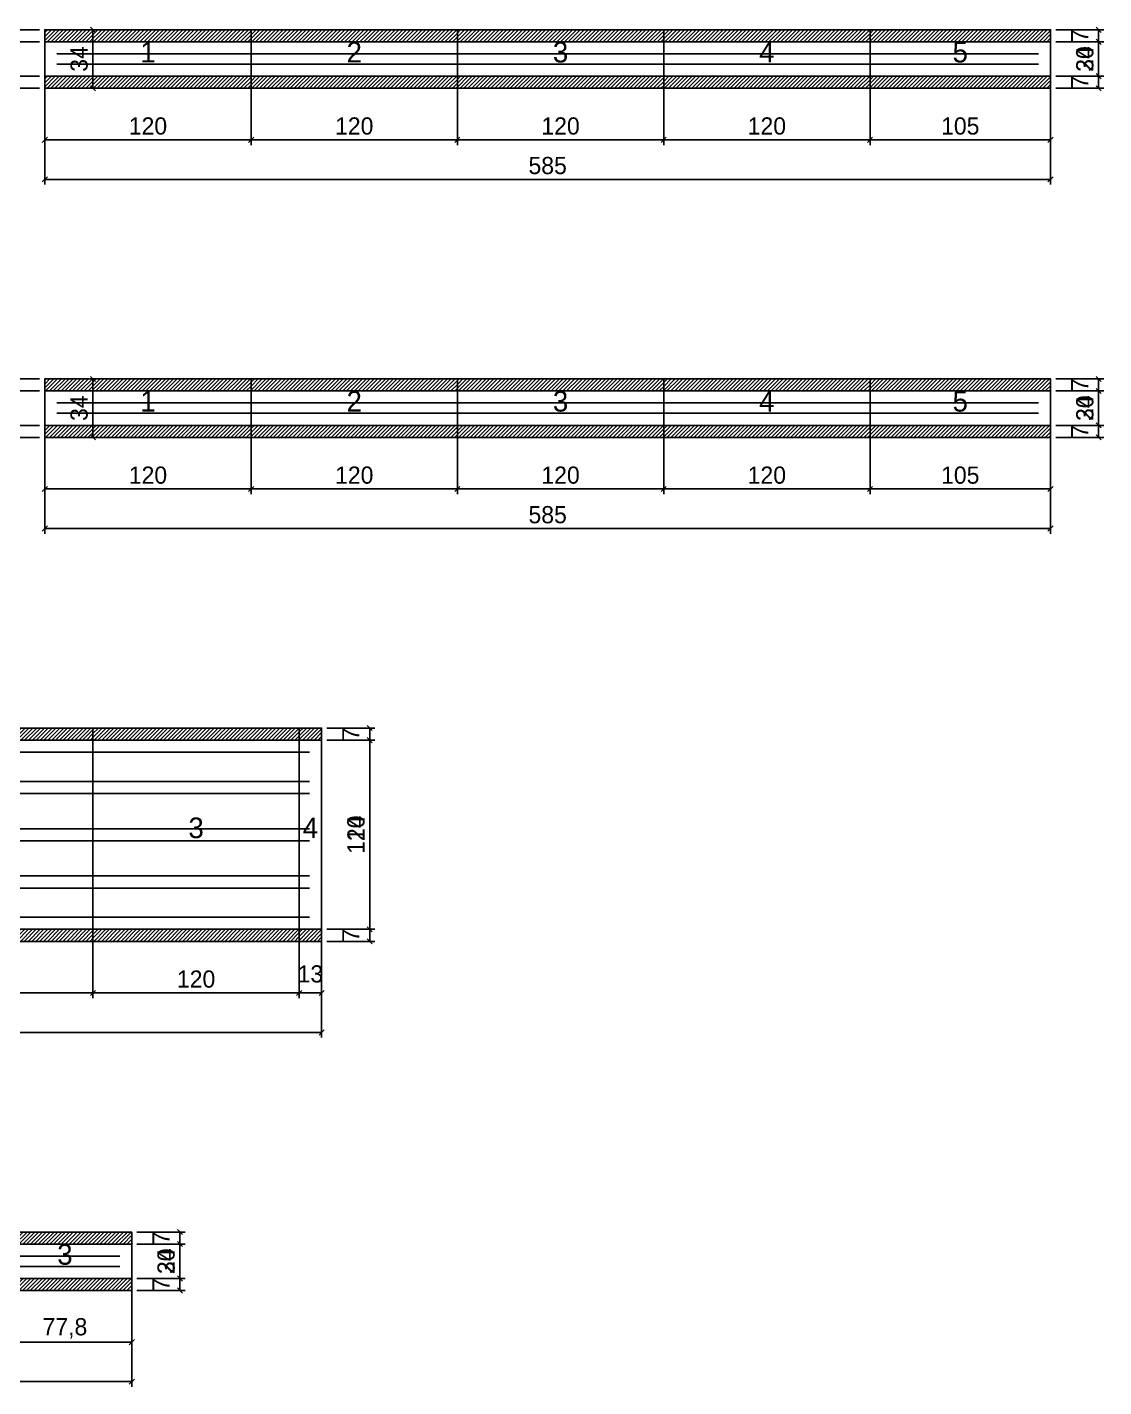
# Model space of a CAD drawing. Extents: x -13000 to 3070, y -38812 to 10330.
# Drawn here: x 828 to 1454, y -21480 to -20689 of the extents above; entities that cross this region are included whole.
import ezdxf
from ezdxf.enums import TextEntityAlignment as Align

# ---------------------------------------------------------------- set-up
doc = ezdxf.new("R2010")
doc.units = 0
for name, color, linetype in [('5', 5, 'Continuous'), ('COTA', 241, 'Continuous'), ('Painéis', 200, 'Continuous'), ('SARR_2.2x7', 40, 'Continuous'), ('SCO-___-LAJ', 224, 'Continuous')]:
    doc.layers.add(name, color=color, linetype=linetype)
doc.dimstyles.new('PAINEL', dxfattribs={"dimtxt": 10, "dimasz": 3, "dimexe": 3, "dimexo": 3, "dimgap": 3, "dimtad": 1, "dimblk": 'OBLIQUE', "dimblk1": 'OBLIQUE', "dimcen": 2.5, "dimclrd": 4, "dimclre": 4, "dimclrt": 240, "dimazin": 3, "dimtfac": 1, "dimtmove": 0, "dimatfit": 3})

# ---------------------------------------------------------------- blocks, each defined once
blk = doc.blocks.new('_OBLIQUE')
at = {"color": 0, "linetype": 'BYBLOCK'}
blk.add_line((-0.5, -0.5), (0.5, 0.5), dxfattribs=at)

msp = doc.modelspace()

# ---------------------------------------------------------------- hatches: boundary and pattern name
at = {"layer": 'COTA'}
h = msp.add_hatch(dxfattribs=at)
h.set_pattern_fill('ANSI31', scale=0.5)
h.paths.add_polyline_path([(838, -20697.5), (958, -20697.5), (958, -20690.5), (838, -20690.5)])
h = msp.add_hatch(dxfattribs=at)
h.set_pattern_fill('ANSI31', scale=0.5)
h.paths.add_polyline_path([(958, -20697.5), (1078, -20697.5), (1078, -20690.5), (958, -20690.5)])
h = msp.add_hatch(dxfattribs=at)
h.set_pattern_fill('ANSI31', scale=0.5)
h.paths.add_polyline_path([(1078, -20697.5), (1198, -20697.5), (1198, -20690.5), (1078, -20690.5)])
h = msp.add_hatch(dxfattribs=at)
h.set_pattern_fill('ANSI31', scale=0.5)
h.paths.add_polyline_path([(1198, -20697.5), (1318, -20697.5), (1318, -20690.5), (1198, -20690.5)])
h = msp.add_hatch(dxfattribs=at)
h.set_pattern_fill('ANSI31', scale=0.5)
h.paths.add_polyline_path([(1318, -20697.5), (1423, -20697.5), (1423, -20690.5), (1318, -20690.5)])
h = msp.add_hatch(dxfattribs=at)
h.set_pattern_fill('ANSI31', scale=0.5)
h.paths.add_polyline_path([(838, -20724.5), (958, -20724.5), (958, -20717.5), (838, -20717.5)])
h = msp.add_hatch(dxfattribs=at)
h.set_pattern_fill('ANSI31', scale=0.5)
h.paths.add_polyline_path([(958, -20724.5), (1078, -20724.5), (1078, -20717.5), (958, -20717.5)])
h = msp.add_hatch(dxfattribs=at)
h.set_pattern_fill('ANSI31', scale=0.5)
h.paths.add_polyline_path([(1078, -20724.5), (1198, -20724.5), (1198, -20717.5), (1078, -20717.5)])
h = msp.add_hatch(dxfattribs=at)
h.set_pattern_fill('ANSI31', scale=0.5)
h.paths.add_polyline_path([(1198, -20724.5), (1318, -20724.5), (1318, -20717.5), (1198, -20717.5)])
h = msp.add_hatch(dxfattribs=at)
h.set_pattern_fill('ANSI31', scale=0.5)
h.paths.add_polyline_path([(1318, -20724.5), (1423, -20724.5), (1423, -20717.5), (1318, -20717.5)])
h = msp.add_hatch(dxfattribs=at)
h.set_pattern_fill('ANSI31', scale=0.5)
h.paths.add_polyline_path([(838, -20900.5), (958, -20900.5), (958, -20893.5), (838, -20893.5)])
h = msp.add_hatch(dxfattribs=at)
h.set_pattern_fill('ANSI31', scale=0.5)
h.paths.add_polyline_path([(958, -20900.5), (1078, -20900.5), (1078, -20893.5), (958, -20893.5)])
h = msp.add_hatch(dxfattribs=at)
h.set_pattern_fill('ANSI31', scale=0.5)
h.paths.add_polyline_path([(1078, -20900.5), (1198, -20900.5), (1198, -20893.5), (1078, -20893.5)])
h = msp.add_hatch(dxfattribs=at)
h.set_pattern_fill('ANSI31', scale=0.5)
h.paths.add_polyline_path([(1198, -20900.5), (1318, -20900.5), (1318, -20893.5), (1198, -20893.5)])
h = msp.add_hatch(dxfattribs=at)
h.set_pattern_fill('ANSI31', scale=0.5)
h.paths.add_polyline_path([(1318, -20900.5), (1423, -20900.5), (1423, -20893.5), (1318, -20893.5)])
h = msp.add_hatch(dxfattribs=at)
h.set_pattern_fill('ANSI31', scale=0.5)
h.paths.add_polyline_path([(838, -20927.5), (958, -20927.5), (958, -20920.5), (838, -20920.5)])
h = msp.add_hatch(dxfattribs=at)
h.set_pattern_fill('ANSI31', scale=0.5)
h.paths.add_polyline_path([(958, -20927.5), (1078, -20927.5), (1078, -20920.5), (958, -20920.5)])
h = msp.add_hatch(dxfattribs=at)
h.set_pattern_fill('ANSI31', scale=0.5)
h.paths.add_polyline_path([(1078, -20927.5), (1198, -20927.5), (1198, -20920.5), (1078, -20920.5)])
h = msp.add_hatch(dxfattribs=at)
h.set_pattern_fill('ANSI31', scale=0.5)
h.paths.add_polyline_path([(1198, -20927.5), (1318, -20927.5), (1318, -20920.5), (1198, -20920.5)])
h = msp.add_hatch(dxfattribs=at)
h.set_pattern_fill('ANSI31', scale=0.5)
h.paths.add_polyline_path([(1318, -20927.5), (1423, -20927.5), (1423, -20920.5), (1318, -20920.5)])
h = msp.add_hatch(dxfattribs=at)
h.set_pattern_fill('ANSI31', scale=0.5)
h.paths.add_polyline_path([(746, -21103.5), (866, -21103.5), (866, -21096.5), (746, -21096.5)])
h = msp.add_hatch(dxfattribs=at)
h.set_pattern_fill('ANSI31', scale=0.5)
h.paths.add_polyline_path([(866, -21103.5), (986, -21103.5), (986, -21096.5), (866, -21096.5)])
h = msp.add_hatch(dxfattribs=at)
h.set_pattern_fill('ANSI31', scale=0.5)
h.paths.add_polyline_path([(986, -21103.5), (999, -21103.5), (999, -21096.5), (986, -21096.5)])
h = msp.add_hatch(dxfattribs=at)
h.set_pattern_fill('ANSI31', scale=0.5)
h.paths.add_polyline_path([(746, -21220.5), (866, -21220.5), (866, -21213.5), (746, -21213.5)])
h = msp.add_hatch(dxfattribs=at)
h.set_pattern_fill('ANSI31', scale=0.5)
h.paths.add_polyline_path([(866, -21220.5), (986, -21220.5), (986, -21213.5), (866, -21213.5)])
h = msp.add_hatch(dxfattribs=at)
h.set_pattern_fill('ANSI31', scale=0.5)
h.paths.add_polyline_path([(986, -21220.5), (999, -21220.5), (999, -21213.5), (986, -21213.5)])
h = msp.add_hatch(dxfattribs=at)
h.set_pattern_fill('ANSI31', scale=0.5)
h.paths.add_polyline_path([(810.8, -21396.5), (888.6, -21396.5), (888.6, -21389.5), (810.8, -21389.5)])
h = msp.add_hatch(dxfattribs=at)
h.set_pattern_fill('ANSI31', scale=0.5)
h.paths.add_polyline_path([(810.8, -21423.5), (888.6, -21423.5), (888.6, -21416.5), (810.8, -21416.5)])

# ---------------------------------------------------------------- linework, layer by layer
at = {"layer": 'Painéis'}
for p, q in [((838, -20697.5), (958, -20697.5)), ((838, -20717.5), (838, -20697.5)), ((958, -20717.5), (958, -20697.5)), ((958, -20717.5), (958, -20697.5)), ((958, -20697.5), (1078, -20697.5)), ((958, -20717.5), (958, -20697.5)), ((1078, -20717.5), (1078, -20697.5)), ((1078, -20717.5), (1078, -20697.5)), ((1078, -20697.5), (1198, -20697.5)), ((1078, -20717.5), (1078, -20697.5)), ((1198, -20717.5), (1198, -20697.5)), ((1198, -20717.5), (1198, -20697.5)), ((1198, -20697.5), (1318, -20697.5)), ((1198, -20717.5), (1198, -20697.5)), ((1318, -20717.5), (1318, -20697.5)), ((1318, -20717.5), (1318, -20697.5)), ((1318, -20697.5), (1423, -20697.5)), ((1318, -20717.5), (1318, -20697.5)), ((1423, -20717.5), (1423, -20697.5)), ((838, -20717.5), (958, -20717.5)), ((958, -20717.5), (1078, -20717.5)), ((1078, -20717.5), (1198, -20717.5)), ((1198, -20717.5), (1318, -20717.5)), ((1318, -20717.5), (1423, -20717.5)), ((838, -20900.5), (958, -20900.5)), ((838, -20920.5), (838, -20900.5)), ((958, -20920.5), (958, -20900.5)), ((958, -20920.5), (958, -20900.5)), ((958, -20900.5), (1078, -20900.5)), ((958, -20920.5), (958, -20900.5)), ((1078, -20920.5), (1078, -20900.5)), ((1078, -20920.5), (1078, -20900.5)), ((1078, -20900.5), (1198, -20900.5)), ((1078, -20920.5), (1078, -20900.5)), ((1198, -20920.5), (1198, -20900.5)), ((1198, -20920.5), (1198, -20900.5)), ((1198, -20900.5), (1318, -20900.5)), ((1198, -20920.5), (1198, -20900.5)), ((1318, -20920.5), (1318, -20900.5)), ((1318, -20920.5), (1318, -20900.5)), ((1318, -20900.5), (1423, -20900.5)), ((1318, -20920.5), (1318, -20900.5)), ((1423, -20920.5), (1423, -20900.5)), ((838, -20920.5), (958, -20920.5)), ((958, -20920.5), (1078, -20920.5)), ((1078, -20920.5), (1198, -20920.5)), ((1198, -20920.5), (1318, -20920.5)), ((1318, -20920.5), (1423, -20920.5)), ((746, -21103.5), (866, -21103.5)), ((866, -21213.5), (866, -21103.5)), ((866, -21213.5), (866, -21103.5)), ((866, -21103.5), (986, -21103.5)), ((866, -21213.5), (866, -21103.5)), ((986, -21213.5), (986, -21103.5)), ((986, -21213.5), (986, -21103.5)), ((986, -21103.5), (999, -21103.5)), ((986, -21213.5), (986, -21103.5)), ((999, -21213.5), (999, -21103.5)), ((746, -21213.5), (866, -21213.5)), ((866, -21213.5), (986, -21213.5)), ((986, -21213.5), (999, -21213.5)), ((810.8, -21396.5), (888.6, -21396.5)), ((888.6, -21416.5), (888.6, -21396.5)), ((810.8, -21416.5), (888.6, -21416.5))]:
    msp.add_line(p, q, dxfattribs=at)
at = {"layer": 'SARR_2.2x7'}
for points in [[(845, -20704.5), (958, -20704.5)], [(845, -20704.5), (958, -20704.5)], [(845, -20710.5), (958, -20710.5)], [(845, -20710.5), (958, -20710.5)], [(958, -20704.5), (1078, -20704.5)], [(958, -20704.5), (1078, -20704.5)], [(958, -20710.5), (1078, -20710.5)], [(958, -20710.5), (1078, -20710.5)], [(1078, -20704.5), (1198, -20704.5)], [(1078, -20704.5), (1198, -20704.5)], [(1078, -20710.5), (1198, -20710.5)], [(1078, -20710.5), (1198, -20710.5)], [(1198, -20704.5), (1318, -20704.5)], [(1198, -20704.5), (1318, -20704.5)], [(1198, -20710.5), (1318, -20710.5)], [(1198, -20710.5), (1318, -20710.5)], [(1318, -20704.5), (1416, -20704.5)], [(1318, -20704.5), (1416, -20704.5)], [(1318, -20710.5), (1416, -20710.5)], [(1318, -20710.5), (1416, -20710.5)], [(845, -20907.5), (958, -20907.5)], [(845, -20907.5), (958, -20907.5)], [(958, -20907.5), (1078, -20907.5)], [(958, -20907.5), (1078, -20907.5)], [(1078, -20907.5), (1198, -20907.5)], [(1078, -20907.5), (1198, -20907.5)], [(1198, -20907.5), (1318, -20907.5)], [(1198, -20907.5), (1318, -20907.5)], [(1318, -20907.5), (1416, -20907.5)], [(1318, -20907.5), (1416, -20907.5)], [(845, -20913.5), (958, -20913.5)], [(845, -20913.5), (958, -20913.5)], [(958, -20913.5), (1078, -20913.5)], [(958, -20913.5), (1078, -20913.5)], [(1078, -20913.5), (1198, -20913.5)], [(1078, -20913.5), (1198, -20913.5)], [(1198, -20913.5), (1318, -20913.5)], [(1198, -20913.5), (1318, -20913.5)], [(1318, -20913.5), (1416, -20913.5)], [(1318, -20913.5), (1416, -20913.5)], [(746, -21110.5), (866, -21110.5)], [(746, -21110.5), (866, -21110.5)], [(866, -21110.5), (986, -21110.5)], [(866, -21110.5), (986, -21110.5)], [(986, -21110.5), (992, -21110.5)], [(986, -21110.5), (992, -21110.5)], [(746, -21127.5), (866, -21127.5)], [(746, -21127.5), (866, -21127.5)], [(866, -21127.5), (986, -21127.5)], [(866, -21127.5), (986, -21127.5)], [(986, -21127.5), (992, -21127.5)], [(986, -21127.5), (992, -21127.5)], [(746, -21134.5), (866, -21134.5)], [(746, -21134.5), (866, -21134.5)], [(866, -21134.5), (986, -21134.5)], [(866, -21134.5), (986, -21134.5)], [(986, -21134.5), (992, -21134.5)], [(986, -21134.5), (992, -21134.5)], [(746, -21155), (866, -21155)], [(746, -21155), (866, -21155)], [(866, -21155), (986, -21155)], [(866, -21155), (986, -21155)], [(986, -21155), (992, -21155)], [(986, -21155), (992, -21155)], [(746, -21162), (866, -21162)], [(746, -21162), (866, -21162)], [(866, -21162), (986, -21162)], [(866, -21162), (986, -21162)], [(986, -21162), (992, -21162)], [(986, -21162), (992, -21162)], [(746, -21182.5), (866, -21182.5)], [(746, -21182.5), (866, -21182.5)], [(866, -21182.5), (986, -21182.5)], [(866, -21182.5), (986, -21182.5)], [(986, -21182.5), (992, -21182.5)], [(986, -21182.5), (992, -21182.5)], [(746, -21189.5), (866, -21189.5)], [(746, -21189.5), (866, -21189.5)], [(866, -21189.5), (986, -21189.5)], [(866, -21189.5), (986, -21189.5)], [(986, -21189.5), (992, -21189.5)], [(986, -21189.5), (992, -21189.5)], [(746, -21206.5), (866, -21206.5)], [(746, -21206.5), (866, -21206.5)], [(866, -21206.5), (986, -21206.5)], [(866, -21206.5), (986, -21206.5)], [(986, -21206.5), (992, -21206.5)], [(986, -21206.5), (992, -21206.5)], [(810.8, -21403.5), (881.6, -21403.5)], [(810.8, -21403.5), (881.6, -21403.5)], [(810.8, -21409.5), (881.6, -21409.5)], [(810.8, -21409.5), (881.6, -21409.5)]]:
    msp.add_lwpolyline(points, dxfattribs=at)
at = {"layer": 'SCO-___-LAJ'}
for points in [[(838, -20697.5), (958, -20697.5), (958, -20690.5), (838, -20690.5)], [(958, -20697.5), (1078, -20697.5), (1078, -20690.5), (958, -20690.5)], [(1078, -20697.5), (1198, -20697.5), (1198, -20690.5), (1078, -20690.5)], [(1198, -20697.5), (1318, -20697.5), (1318, -20690.5), (1198, -20690.5)], [(1318, -20697.5), (1423, -20697.5), (1423, -20690.5), (1318, -20690.5)], [(838, -20724.5), (958, -20724.5), (958, -20717.5), (838, -20717.5)], [(958, -20724.5), (1078, -20724.5), (1078, -20717.5), (958, -20717.5)], [(1078, -20724.5), (1198, -20724.5), (1198, -20717.5), (1078, -20717.5)], [(1198, -20724.5), (1318, -20724.5), (1318, -20717.5), (1198, -20717.5)], [(1318, -20724.5), (1423, -20724.5), (1423, -20717.5), (1318, -20717.5)], [(838, -20900.5), (958, -20900.5), (958, -20893.5), (838, -20893.5)], [(958, -20900.5), (1078, -20900.5), (1078, -20893.5), (958, -20893.5)], [(1078, -20900.5), (1198, -20900.5), (1198, -20893.5), (1078, -20893.5)], [(1198, -20900.5), (1318, -20900.5), (1318, -20893.5), (1198, -20893.5)], [(1318, -20900.5), (1423, -20900.5), (1423, -20893.5), (1318, -20893.5)], [(838, -20927.5), (958, -20927.5), (958, -20920.5), (838, -20920.5)], [(958, -20927.5), (1078, -20927.5), (1078, -20920.5), (958, -20920.5)], [(1078, -20927.5), (1198, -20927.5), (1198, -20920.5), (1078, -20920.5)], [(1198, -20927.5), (1318, -20927.5), (1318, -20920.5), (1198, -20920.5)], [(1318, -20927.5), (1423, -20927.5), (1423, -20920.5), (1318, -20920.5)], [(746, -21103.5), (866, -21103.5), (866, -21096.5), (746, -21096.5)], [(866, -21103.5), (986, -21103.5), (986, -21096.5), (866, -21096.5)], [(986, -21103.5), (999, -21103.5), (999, -21096.5), (986, -21096.5)], [(746, -21220.5), (866, -21220.5), (866, -21213.5), (746, -21213.5)], [(866, -21220.5), (986, -21220.5), (986, -21213.5), (866, -21213.5)], [(986, -21220.5), (999, -21220.5), (999, -21213.5), (986, -21213.5)], [(810.8, -21396.5), (888.6, -21396.5), (888.6, -21389.5), (810.8, -21389.5)], [(810.8, -21423.5), (888.6, -21423.5), (888.6, -21416.5), (810.8, -21416.5)]]:
    msp.add_lwpolyline(points, close=True, dxfattribs=at)

# ---------------------------------------------------------------- texts
at = {"layer": '5'}
for s, p in [('1', (898, -20703.5)), ('2', (1018, -20703.5)), ('3', (1138, -20703.5)), ('4', (1258, -20703.5)), ('5', (1370.5, -20703.5)), ('1', (898, -20906.5)), ('2', (1018, -20906.5)), ('3', (1138, -20906.5)), ('4', (1258, -20906.5)), ('5', (1370.5, -20906.5)), ('3', (926, -21154.5)), ('4', (992.5, -21154.5)), ('3', (849.7, -21402.5))]:
    msp.add_text(s, height=12, dxfattribs=at).set_placement(p, align=Align.MIDDLE_CENTER)

# ---------------------------------------------------------------- dimensions: what is measured, and where the dimension line sits
at = {"layer": 'COTA'}
for base, p1, p2 in [((810, -20697.5), (838, -20697.5), (838, -20690.5)), ((866, -20724.5), (838, -20724.5), (838, -20690.5)), ((1451, -20724.5), (1423, -20724.5), (1423, -20690.5)), ((1451, -20697.5), (1423, -20697.5), (1423, -20690.5)), ((810, -20717.5), (838, -20717.5), (838, -20697.5)), ((1451, -20717.5), (1423, -20717.5), (1423, -20697.5)), ((810, -20724.5), (838, -20724.5), (838, -20717.5)), ((1451, -20724.5), (1423, -20724.5), (1423, -20717.5)), ((810, -20900.5), (838, -20900.5), (838, -20893.5)), ((866, -20927.5), (838, -20927.5), (838, -20893.5)), ((1451, -20927.5), (1423, -20927.5), (1423, -20893.5)), ((1451, -20900.5), (1423, -20900.5), (1423, -20893.5)), ((810, -20920.5), (838, -20920.5), (838, -20900.5)), ((1451, -20920.5), (1423, -20920.5), (1423, -20900.5)), ((810, -20927.5), (838, -20927.5), (838, -20920.5)), ((1451, -20927.5), (1423, -20927.5), (1423, -20920.5)), ((1027, -21220.5), (999, -21220.5), (999, -21096.5)), ((1027, -21103.5), (999, -21103.5), (999, -21096.5)), ((1027, -21213.5), (999, -21213.5), (999, -21103.5)), ((1027, -21220.5), (999, -21220.5), (999, -21213.5)), ((916.6, -21423.5), (888.6, -21423.5), (888.6, -21389.5)), ((916.6, -21396.5), (888.6, -21396.5), (888.6, -21389.5)), ((916.6, -21416.5), (888.6, -21416.5), (888.6, -21396.5)), ((916.6, -21423.5), (888.6, -21423.5), (888.6, -21416.5))]:
    msp.add_linear_dim(base=base, p1=p1, p2=p2, angle=90, dimstyle='PAINEL', dxfattribs=at).render()
for base, p1, p2 in [((838, -20754.5), (838, -20717.5), (958, -20717.5)), ((838, -20777.5), (838, -20717.5), (1423, -20717.5)), ((958, -20754.5), (958, -20717.5), (1078, -20717.5)), ((1078, -20754.5), (1078, -20717.5), (1198, -20717.5)), ((1198, -20754.5), (1198, -20717.5), (1318, -20717.5)), ((1318, -20754.5), (1318, -20717.5), (1423, -20717.5)), ((838, -20957.5), (838, -20920.5), (958, -20920.5)), ((838, -20980.5), (838, -20920.5), (1423, -20920.5)), ((958, -20957.5), (958, -20920.5), (1078, -20920.5)), ((1078, -20957.5), (1078, -20920.5), (1198, -20920.5)), ((1198, -20957.5), (1198, -20920.5), (1318, -20920.5)), ((1318, -20957.5), (1318, -20920.5), (1423, -20920.5)), ((626, -21273.5), (626, -21213.5), (999, -21213.5)), ((746, -21250.5), (746, -21213.5), (866, -21213.5)), ((866, -21250.5), (866, -21213.5), (986, -21213.5)), ((986, -21250.5), (986, -21213.5), (999, -21213.5)), ((570.8, -21476.5), (570.8, -21416.5), (888.6, -21416.5)), ((810.8, -21453.5), (810.8, -21416.5), (888.6, -21416.5))]:
    msp.add_linear_dim(base=base, p1=p1, p2=p2, dimstyle='PAINEL', dxfattribs=at).render()

doc.saveas('drawing.dxf')
